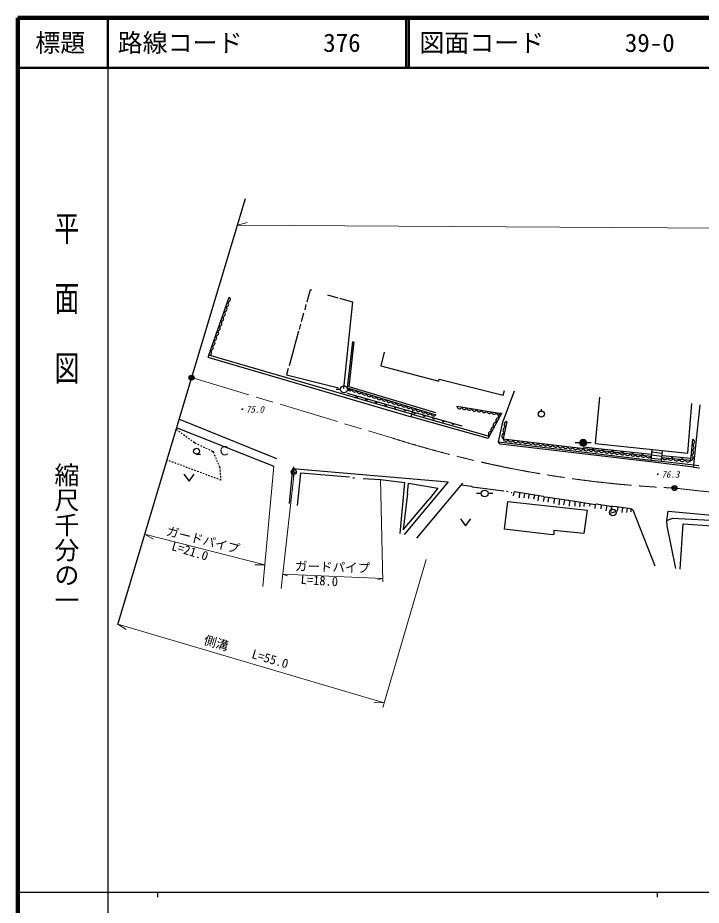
# Model space of a CAD drawing. Units: millimetres, scale not verified. Extents: x 40000 to 680000, y 20000 to 380000.
# Drawn here: x 40000 to 176808, y 202409 to 380000 of the extents above; entities that cross this region are included whole.
import ezdxf
from ezdxf.enums import TextEntityAlignment as Align

# ---------------------------------------------------------------- set-up
doc = ezdxf.new("R2010")
doc.units = ezdxf.units.MM
doc.header["$LTSCALE"] = 1000
doc.header["$PDMODE"] = 32
doc.header["$PDSIZE"] = 500
doc.linetypes.add('CHAIN', pattern=[18.5, 12, -1.5, 3.5, -1.5])
for name, color, linetype, lineweight in [('M-BGD', 7, 'Continuous', 25), ('M-BMK', 2, 'CHAIN', 13), ('M-BMK-SRVR', 3, 'Continuous', 25), ('M-STR-HTXT', 7, 'Continuous', 13), ('M-STR-STRC', 7, 'Continuous', 25), ('M-TTL', 2, 'Continuous', 140), ('M-TTL-BAND', 7, 'Continuous', 25), ('M-TTL-LINE', 7, 'Continuous', 50)]:
    doc.layers.add(name, color=color, linetype=linetype, lineweight=lineweight)
doc.layers.add('M-OTRS', color=6, linetype='Continuous')
doc.layers.add('M-TTL-TXT', color=7, linetype='Continuous')
doc.styles.add('@ＭＳ ゴシック', font='')
doc.styles.add('ＭＳ ゴシック', font='')
doc.styles.get('@ＭＳ ゴシック').set_extended_font_data('@MS Gothic')
doc.styles.get('ＭＳ ゴシック').set_extended_font_data('MS Gothic')

msp = doc.modelspace()

# ---------------------------------------------------------------- hatches: boundary and pattern name
at = {"layer": 'M-BGD'}
msp.add_hatch(color=256, dxfattribs=at).paths.add_polyline_path([(153853, 294965, -0.41421), (153170, 294282, -0.41421), (152487, 294965, -1)])

# ---------------------------------------------------------------- linework, layer by layer
for p, q in [((98536, 325558), (97859, 323102)), ((98875, 325473), (98536, 325558)), ((78234, 312488), (82342, 324091)), ((102007, 324542), (104039, 323949)), ((104378, 323864), (107003, 323187)), ((97689, 322594), (97435, 321578)), ((107003, 323187), (105225, 305830)), ((97181, 320901), (96758, 319123)), ((96589, 318700), (96335, 317599)), ((96165, 317260), (94303, 310318)), ((107017, 315205), (105920, 305956)), ((113353, 313112), (112675, 310318)), ((118864, 300698), (78234, 312488)), ((94133, 309810), (93795, 308540)), ((112675, 310318), (124275, 307270)), ((93795, 308540), (104205, 305913)), ((124275, 307270), (124359, 307693)), ((124359, 307693), (137144, 304476)), ((103708, 305697), (104622, 305698)), ((105920, 305956), (123693, 300575)), ((106001, 305697), (106915, 305698)), ((105969, 304851), (128897, 298339)), ((137144, 304476), (137398, 305407)), ((156448, 304052), (155601, 294824)), ((174143, 292876), (174905, 302782)), ((144815, 301301), (144815, 301701)), ((72205, 299734), (91763, 291776)), ((71689, 297662), (71953, 297471)), ((71697, 298041), (91255, 290252)), ((72196, 297295), (72440, 297120)), ((72683, 296944), (72926, 296768)), ((73169, 296593), (73412, 296417)), ((73655, 296241), (73899, 296066)), ((74142, 295890), (74385, 295714)), ((74628, 295539), (74871, 295363)), ((75115, 295187), (75378, 294996)), ((75378, 294996), (75737, 294822)), ((136237, 295151), (166701, 291458)), ((151574, 295001), (152488, 295002)), ((153867, 295001), (154781, 295002)), ((155601, 294824), (174143, 292876)), ((76007, 294691), (76277, 294560)), ((76547, 294429), (76817, 294298)), ((77087, 294167), (77357, 294036)), ((77626, 293905), (77896, 293774)), ((78166, 293642), (78436, 293511)), ((78706, 293380), (79065, 293206)), ((79065, 293206), (79216, 292853)), ((153134, 294126), (166809, 292680)), ((166847, 293113), (168991, 292892)), ((70029, 291430), (69843, 291499)), ((70591, 291221), (70310, 291326)), ((75790, 292667), (76590, 292667)), ((79335, 292578), (79453, 292302)), ((79572, 292026), (79690, 291751)), ((79808, 291475), (79927, 291200)), ((166740, 291902), (168888, 291684)), ((166794, 292514), (168938, 292272)), ((168952, 292434), (174767, 291884)), ((71154, 291012), (70872, 291116)), ((71716, 290803), (71435, 290907)), ((72278, 290594), (71997, 290698)), ((72841, 290384), (72559, 290489)), ((73403, 290175), (73122, 290280)), ((73965, 289966), (73684, 290071)), ((74528, 289757), (74247, 289862)), ((75090, 289548), (74809, 289653)), ((80045, 290924), (80164, 290648)), ((80282, 290373), (80434, 290020)), ((80434, 290020), (80450, 289803)), ((80471, 289504), (80493, 289205)), ((94980, 289828), (94303, 282801)), ((94980, 289828), (126137, 287119)), ((95245, 289117), (95277, 290116)), ((175280, 290073), (176442, 289929)), ((175354, 290521), (176354, 290382)), ((73231, 288692), (74281, 287292)), ((74281, 287292), (75331, 288692)), ((75653, 289339), (75371, 289443)), ((76215, 289130), (75934, 289234)), ((76777, 288921), (76496, 289025)), ((77340, 288712), (77058, 288816)), ((77902, 288502), (77621, 288607)), ((78464, 288293), (78183, 288398)), ((79027, 288084), (78746, 288189)), ((79589, 287875), (79308, 287980)), ((80152, 287666), (79870, 287770)), ((80515, 288906), (80537, 288607)), ((80559, 288307), (80581, 288008)), ((80602, 287709), (80618, 287492)), ((94745, 289133), (95745, 289101)), ((95245, 289117), (95213, 288117)), ((96589, 288897), (95911, 282378)), ((106410, 288050), (96589, 288897)), ((107087, 287966), (107426, 287966)), ((109119, 287796), (112591, 287627)), ((80618, 287492), (80433, 287561)), ((112591, 287627), (117417, 287034)), ((117417, 287034), (116485, 276790)), ((126137, 287119), (117332, 276620)), ((118009, 284833), (118179, 286865)), ((118179, 286865), (124105, 285849)), ((129016, 286865), (119787, 275858)), ((128762, 286526), (130794, 286272)), ((130794, 286272), (130963, 286103)), ((130963, 286103), (137313, 285341)), ((118009, 284833), (117163, 277552)), ((124105, 285849), (122327, 283648)), ((131853, 284836), (132767, 284837)), ((134146, 284836), (135060, 284837)), ((137821, 285256), (138160, 285172)), ((138753, 285002), (138922, 285002)), ((139261, 284325), (139430, 285172)), ((139430, 285172), (145187, 284240)), ((140446, 285002), (140361, 283902)), ((141462, 284748), (141293, 283902)), ((142309, 284664), (142224, 283817)), ((143409, 284410), (143240, 283648)), ((144256, 284325), (144087, 283309)), ((145187, 284240), (145357, 284071)), ((145357, 284071), (145611, 284156)), ((145611, 284156), (150267, 283478)), ((117163, 277552), (122327, 283648)), ((137398, 277636), (138075, 283224)), ((138075, 283224), (153993, 281446)), ((145357, 284071), (145187, 283224)), ((146203, 283986), (146119, 283055)), ((147389, 283817), (147304, 282801)), ((148405, 283732), (148320, 282547)), ((149421, 283478), (149251, 282547)), ((150267, 283478), (150437, 283309)), ((150437, 283309), (150352, 282293)), ((150437, 283309), (150691, 283394)), ((150691, 283394), (155601, 282632)), ((151537, 283224), (151537, 282293)), ((152553, 283140), (152469, 282124)), ((153400, 282970), (153315, 282208)), ((154501, 282801), (154416, 282293)), ((155601, 282632), (155517, 281785)), ((155601, 282632), (155855, 282716)), ((155855, 282716), (156617, 282632)), ((156617, 282632), (156787, 282462)), ((156787, 282462), (156702, 281700)), ((156787, 282462), (157041, 282547)), ((157041, 282547), (157887, 282378)), ((157887, 282378), (157718, 281362)), ((157887, 282378), (158819, 282208)), ((153993, 281446), (153315, 276790)), ((159741, 281160), (158465, 280824)), ((158772, 281222), (158819, 282208)), ((158972, 281630), (158783, 282346)), ((158819, 282208), (159073, 282293)), ((159073, 282293), (159835, 282208)), ((159835, 282208), (160089, 282039)), ((160089, 282039), (160004, 281277)), ((160089, 282039), (160343, 282124)), ((160343, 282124), (162713, 281785)), ((161020, 281954), (160935, 281023)), ((161951, 281785), (161867, 281023)), ((162713, 281785), (163137, 281531)), ((162713, 281785), (162713, 281108)), ((163137, 281531), (167539, 270355)), ((169910, 279414), (170164, 281277)), ((169995, 278314), (169910, 279414)), ((146965, 276536), (137398, 277636)), ((153315, 276790), (147304, 277382)), ((147304, 277382), (147304, 276620)), ((171688, 269762), (169995, 278314)), ((172619, 269678), (173212, 278737)), ((173212, 278737), (192770, 277298)), ((147304, 276620), (146965, 276536))]:
    msp.add_line(p, q, dxfattribs=at)
for points in [[(123684, 300926), (106324, 306152), (107357, 315182)], [(78234, 312488), (78079, 312083), (118715, 300169), (119094, 301512)], [(175354, 290521), (175280, 290073), (166676, 291106), (136542, 294659), (136237, 295151), (137080, 299094), (139451, 305370)], [(127889, 302249), (136841, 300827), (134357, 296275)], [(168854, 291287), (175354, 290521), (176569, 302513)], [(118864, 300698), (134357, 296275), (134132, 295836), (118715, 300169)], [(137871, 299227), (137181, 295716), (151121, 294050), (166774, 292282)], [(168918, 292033), (174726, 291443), (175112, 295645)], [(166894, 293638), (166701, 291458), (168854, 291287), (169035, 293413)], [(170164, 281277), (187649, 279696), (198980, 279053)], [(169910, 279414), (171039, 279834), (178639, 279456), (193516, 278114), (200315, 277708)]]:
    msp.add_lwpolyline(points, dxfattribs=at)
for centre, radius in [((105304, 305661), 683), ((144815, 300701), 600), ((153170, 294965), 683), ((75790, 293267), 600), ((95245, 289117), 500), ((171461, 285888), 500), ((133449, 284800), 683), ((159105, 280983), 660)]:
    msp.add_circle(centre, radius, dxfattribs=at)
for centre, radius, start, end in [((82049, 323650), 529, 264.59989, 56.41126), ((81365, 321717), 529, 264.59989, 56.41126), ((81707, 322683), 529, 264.59989, 56.41126), ((80680, 319783), 529, 264.59989, 56.41126), ((81022, 320750), 529, 264.59989, 56.41126), ((79996, 317849), 529, 264.59989, 56.41126), ((80338, 318816), 529, 264.59989, 56.41126), ((79311, 315915), 529, 264.59989, 56.41126), ((79653, 316882), 529, 264.59989, 56.41126), ((78626, 313981), 529, 264.59989, 56.41126), ((78969, 314948), 529, 264.59989, 56.41126), ((78284, 313014), 529, 264.59989, 56.41126), ((106452, 305933), 533, 177.57168, 328.73767), ((107439, 305634), 533, 177.57168, 328.73767), ((107908, 304359), 256, 176.82386, 331.46309), ((108427, 305335), 533, 177.57168, 328.73767), ((109414, 305036), 533, 177.57168, 328.73767), ((109832, 303812), 256, 176.82386, 331.46309), ((110401, 304737), 533, 177.57168, 328.73767), ((111389, 304439), 533, 177.57168, 328.73767), ((112376, 304140), 533, 177.57168, 328.73767), ((113364, 303841), 533, 177.57168, 328.73767), ((111756, 303266), 256, 176.82386, 331.46309), ((113680, 302720), 256, 176.82386, 331.46309), ((114351, 303542), 533, 177.57168, 328.73767), ((115338, 303243), 533, 177.57168, 328.73767), ((115604, 302173), 256, 176.82386, 331.46309), ((116326, 302944), 533, 177.57168, 328.73767), ((117313, 302645), 533, 177.57168, 328.73767), ((118301, 302346), 533, 177.57168, 328.73767), ((119288, 302047), 533, 177.57168, 328.73767), ((128405, 302285), 517, 184.05397, 337.89695), ((129400, 302127), 517, 184.05397, 337.89695), ((130394, 301969), 517, 184.05397, 337.89695), ((117528, 301627), 256, 176.82386, 331.46309), ((119452, 301080), 256, 176.82386, 331.46309), ((120275, 301748), 533, 177.57168, 328.73767), ((121263, 301449), 533, 177.57168, 328.73767), ((121376, 300534), 256, 176.82386, 331.46309), ((122250, 301150), 533, 177.57168, 328.73767), ((123238, 300851), 533, 177.57168, 328.73767), ((131389, 301811), 517, 184.05397, 337.89695), ((132384, 301653), 517, 184.05397, 337.89695), ((133378, 301495), 517, 184.05397, 337.89695), ((134373, 301337), 517, 184.05397, 337.89695), ((135368, 301179), 517, 184.05397, 337.89695), ((136362, 301021), 517, 184.05397, 337.89695), ((136712, 300306), 536, 76.08483, 226.66781), ((123300, 299987), 256, 176.82386, 331.46309), ((125224, 299441), 256, 176.82386, 331.46309), ((127147, 298894), 256, 176.82386, 331.46309), ((135719, 298486), 536, 76.08483, 226.66781), ((136216, 299396), 536, 76.08483, 226.66781), ((137996, 298594), 644, 101.1677, 236.57995), ((134725, 296665), 536, 76.08483, 226.66781), ((135222, 297575), 536, 76.08483, 226.66781), ((137536, 296254), 644, 101.1677, 236.57995), ((137766, 297424), 644, 101.1677, 236.57995), ((137692, 295770), 514, 186.02209, 340.34689), ((138688, 295651), 514, 186.02209, 340.34689), ((139684, 295532), 514, 186.02209, 340.34689), ((140679, 295413), 514, 186.02209, 340.34689), ((141675, 295294), 514, 186.02209, 340.34689), ((142671, 295175), 514, 186.02209, 340.34689), ((143667, 295056), 514, 186.02209, 340.34689), ((144662, 294937), 514, 186.02209, 340.34689), ((174917, 295133), 548, 280.38666, 69.10938), ((145658, 294818), 514, 186.02209, 340.34689), ((146654, 294699), 514, 186.02209, 340.34689), ((147649, 294580), 514, 186.02209, 340.34689), ((148645, 294461), 514, 186.02209, 340.34689), ((149641, 294342), 514, 186.02209, 340.34689), ((150637, 294223), 514, 186.02209, 340.34689), ((151659, 294135), 545, 188.95736, 338.15694), ((152702, 294017), 545, 188.95736, 338.15694), ((153746, 293899), 545, 188.95736, 338.15694), ((154790, 293781), 545, 188.95736, 338.15694), ((155129, 293971), 256, 186.64485, 341.28408), ((155833, 293663), 545, 188.95736, 338.15694), ((156877, 293545), 545, 188.95736, 338.15694), ((157118, 293761), 256, 186.64485, 341.28408), ((157920, 293428), 545, 188.95736, 338.15694), ((158964, 293310), 545, 188.95736, 338.15694), ((159107, 293551), 256, 186.64485, 341.28408), ((160007, 293192), 545, 188.95736, 338.15694), ((161096, 293340), 256, 186.64485, 341.28408), ((163085, 293130), 256, 186.64485, 341.28408), ((174724, 293032), 548, 280.38666, 69.10938), ((174821, 294083), 548, 280.38666, 69.10938), ((161051, 293074), 545, 188.95736, 338.15694), ((162094, 292956), 545, 188.95736, 338.15694), ((163138, 292838), 545, 188.95736, 338.15694), ((164181, 292720), 545, 188.95736, 338.15694), ((165225, 292603), 545, 188.95736, 338.15694), ((165074, 292920), 256, 186.64485, 341.28408), ((166268, 292485), 545, 188.95736, 338.15694), ((169521, 292199), 626, 195.37003, 333.03219), ((170683, 292081), 626, 195.37003, 333.03219), ((170948, 292302), 256, 187.28521, 341.92444), ((171845, 291963), 626, 195.37003, 333.03219), ((173007, 291845), 626, 195.37003, 333.03219), ((172939, 292114), 256, 187.28521, 341.92444), ((174168, 291727), 626, 195.37003, 333.03219), ((174628, 291982), 548, 280.38666, 69.10938)]:
    msp.add_arc(centre, radius, start, end, dxfattribs=at)
msp.add_point((171461, 285888), dxfattribs=at)
at = {"layer": 'M-BMK'}
msp.add_line((74780, 307980), (114896, 295923), dxfattribs=at)
for centre, radius, start, end in [((181247, 505479), 219809, 252.43068, 267.44826), ((248013, 942711), 661269, 263.35225, 271.99961)]:
    msp.add_arc(centre, radius, start, end, dxfattribs=at)
at = {"layer": 'M-BMK-SRVR'}
for p, q in [((85497, 343761), (74780, 307980)), ((74780, 307980), (59964, 258515))]:
    msp.add_line(p, q, dxfattribs=at)
msp.add_circle((74780, 307980), 500, dxfattribs=at)
msp.add_point((74780, 307980), dxfattribs=at)
at = {"layer": 'M-OTRS'}
msp.add_point((74780, 307980), dxfattribs=at)
at = {"layer": 'M-STR-HTXT'}
for p, q in [((83973, 338512), (85908, 339018)), ((83973, 338512), (335431, 336988)), ((91255, 290252), (89053, 266206)), ((95234, 288304), (92694, 265783)), ((112591, 287627), (113099, 267138)), ((65401, 276669), (89477, 270524)), ((65401, 276669), (67145, 275690)), ((89477, 270524), (87477, 270501)), ((121735, 271625), (113099, 241992)), ((113082, 267815), (93018, 268659)), ((93018, 268659), (94006, 268349)), ((113082, 267815), (112071, 267589)), ((60002, 258643), (113353, 242923)), ((60002, 258643), (61709, 257600)), ((113353, 242923), (111353, 242972))]:
    msp.add_line(p, q, dxfattribs=at)
at = {"layer": 'M-STR-STRC'}
for p, q in [((128604, 279732), (129654, 278332)), ((129654, 278332), (130704, 279732))]:
    msp.add_line(p, q, dxfattribs=at)
at = {"layer": 'M-TTL'}
for p, q in [((40000, 380000), (40000, 20000)), ((680000, 380000), (40000, 380000))]:
    msp.add_line(p, q, dxfattribs=at)
at = {"layer": 'M-TTL-BAND'}
for p, q in [((58000, 370000), (58000, 20000)), ((40000, 205000), (579000, 205000)), ((68000, 205000), (68000, 204000)), ((168000, 205000), (168000, 204000))]:
    msp.add_line(p, q, dxfattribs=at)
at = {"layer": 'M-TTL-LINE'}
for p, q in [((58000, 380000), (58000, 370000)), ((117750, 380000), (117750, 370000)), ((118250, 380000), (118250, 370000)), ((40000, 370000), (680000, 370000))]:
    msp.add_line(p, q, dxfattribs=at)

# ---------------------------------------------------------------- texts
at = {"layer": 'M-BGD', "style": 'ＭＳ ゴシック', "oblique": 15}
for s, p in [('・75.0', (83833, 300578)), ('・76.3', (166993, 287572))]:
    msp.add_text(s, height=1320, dxfattribs=at).set_placement(p, align=Align.BOTTOM_LEFT)
at = {"layer": 'M-BGD', "style": 'ＭＳ ゴシック'}
msp.add_text('Ｃ', height=1833, dxfattribs=at).set_placement((80052, 291897), align=Align.BOTTOM_LEFT)
at = {"layer": 'M-STR-HTXT', "style": 'ＭＳ ゴシック'}
for s, rotation, p in [('ガードパイプ', 345.681, (69466, 275948)), ('L=21.0', 343.071, (70477, 272984)), ('ガードパイプ', 358.259, (95464, 268863)), ('L=18.0', 356.183, (96544, 266172)), ('側溝\u3000\u3000L=55.0', 343.582, (76928, 254190))]:
    msp.add_text(s, height=1833, rotation=rotation, dxfattribs=at).set_placement(p, align=Align.BOTTOM_LEFT)
at = {"layer": 'M-TTL-BAND', "style": '@ＭＳ ゴシック', "width": 1.4}
msp.add_text('平  面  図', height=3666, rotation=270, dxfattribs=at).set_placement((49777, 306475), align=Align.MIDDLE_RIGHT)
at = {"layer": 'M-TTL-BAND', "style": '@ＭＳ ゴシック'}
msp.add_text('縮尺千分の一', height=3666, rotation=270, dxfattribs=at).set_placement((49777, 261030), align=Align.MIDDLE_RIGHT)
at = {"layer": 'M-TTL-TXT', "style": 'ＭＳ ゴシック'}
msp.add_text('標題', height=3666, dxfattribs=at).set_placement((48500, 375000), align=Align.MIDDLE_CENTER)
for s, p in [('路線コード', (60000, 375000)), ('376', (101142, 375000)), ('図面コード', (120380, 375000)), ('39-0', (161521, 375000))]:
    msp.add_text(s, height=3666, dxfattribs=at).set_placement(p, align=Align.MIDDLE_LEFT)

doc.saveas('drawing.dxf')
